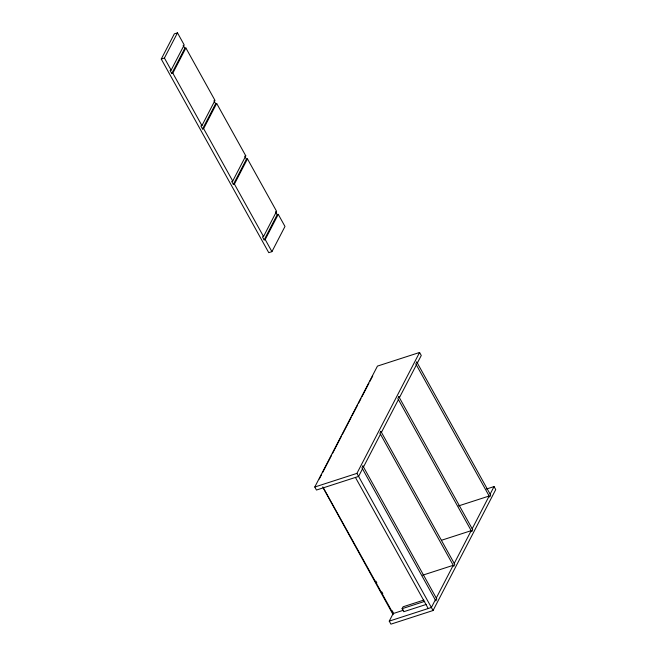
<?xml version="1.0" encoding="UTF-8"?>
<svg xmlns="http://www.w3.org/2000/svg" width="657" height="657" viewBox="0 0 657 657"><rect width="100%" height="100%" fill="white"/><g stroke="black" fill="none" stroke-linecap="round" stroke-linejoin="round"><path stroke-width="0.99" d="M161.261 59.064L174.319 33.868L177.48 32.85L184.198 44.947L171.14 70.143L170.089 70.48L171.764 73.51L172.824 73.165L185.882 47.977L214.995 100.406L201.937 125.602L200.886 125.939L202.561 128.969L203.621 128.624L216.679 103.436L245.792 155.865L232.734 181.061L231.683 181.398L233.358 184.428L234.409 184.083L247.467 158.895L276.589 211.324L263.531 236.52L262.472 236.857L264.155 239.887L265.206 239.542L278.264 214.354L284.982 226.451L271.924 251.647L268.762 252.666L161.261 59.064L164.422 58.038L177.48 32.85M171.764 73.51L184.831 48.314L185.882 47.977M202.561 128.969L215.619 103.773L216.679 103.436M233.358 184.428L246.416 159.232L247.467 158.895M264.155 239.887L277.213 214.691L278.264 214.354M362.508 468.852L358.591 476.407L316.46 490.04L314.777 487.018L377.455 366.097L419.593 352.464L421.268 355.486L417.351 363.042M319.261 479.035L321.61 474.518M322.546 472.712L331.448 455.531M332.385 453.716L341.295 436.535M342.231 434.729L351.134 417.548M352.078 415.741L357.695 404.893M358.64 403.078L360.98 398.561M361.917 396.754L368.947 383.187M369.883 381.38L372.7 375.952M314.777 487.018L356.907 473.385L419.593 352.464M363.485 466.963L380.46 434.211M381.438 432.322L398.421 399.571M399.399 397.682L416.374 364.931M486.394 489.054L494.056 486.574L495.739 489.596L433.062 610.517L390.923 624.15L389.248 621.128L393.165 613.564L403.694 610.156M426.434 604.374L403.768 611.708L402.092 608.686L403.07 606.797L423.847 600.071M435.295 599.931L431.378 607.495L389.248 621.128M436.273 598.042L453.248 565.299L422.607 575.212M454.233 563.41L471.209 530.659L441.52 540.259M472.186 528.77L489.161 496.019L458.52 505.931M490.138 494.13L494.056 486.574M245.792 155.865L244.741 156.21L246.416 159.232M402.092 608.686L424.759 601.352M183.147 45.292L184.831 48.314M213.944 100.751L215.619 103.773M275.529 211.669L277.213 214.691M164.422 58.038L171.14 70.143M172.824 73.165L201.937 125.602M203.621 128.624L232.734 181.061M234.409 184.083L263.531 236.52M265.206 239.542L271.924 251.647M356.907 473.385L433.062 610.517M355.429 477.425L428.216 608.513M322.792 486.837L393.223 613.679M375.845 581.117L376.839 582.915M381.791 591.9L382.785 593.69M392.196 610.764L393.19 612.554M323.252 488.028L393.124 614.689M362.927 465.953L361.95 467.841L435.854 600.941L436.831 599.053L362.927 465.953M380.879 431.312L379.902 433.201L453.806 566.301L454.792 564.412L380.879 431.312M398.84 396.672L397.855 398.561L471.767 531.669L472.744 529.78L398.84 396.672M416.793 362.04L415.815 363.929L489.72 497.029L490.697 495.14L416.793 362.04"/></g></svg>
